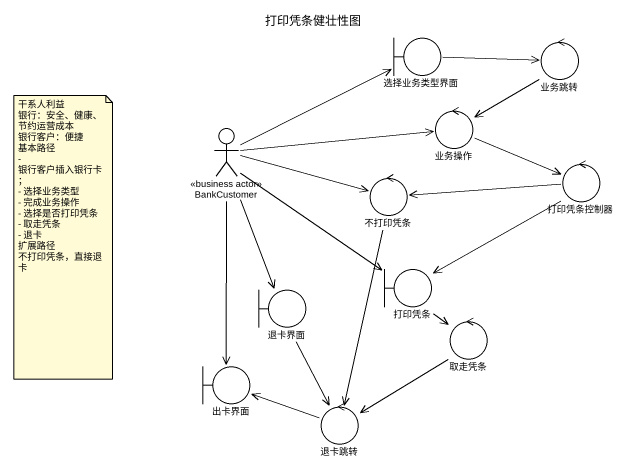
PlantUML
@startuml
title 打印凭条健壮性图
boundary 选择业务类型界面
control 业务跳转
actor BankCustomer <<business actor>>
control 业务操作
control 打印凭条控制器
control 不打印凭条
boundary 打印凭条
boundary 退卡界面
control 取走凭条
boundary 出卡界面
control 退卡跳转
选择业务类型界面 -right-> 业务跳转
业务跳转 --> 业务操作
BankCustomer -right-> 选择业务类型界面
BankCustomer -right-> 业务操作
BankCustomer -right-> 不打印凭条
BankCustomer --> 打印凭条
BankCustomer --> 退卡界面
BankCustomer --> 出卡界面
业务操作 -right-> 打印凭条控制器
打印凭条控制器 -left-> 不打印凭条
打印凭条控制器 --> 打印凭条
不打印凭条 --> 退卡跳转
打印凭条 --> 取走凭条
退卡界面 --> 退卡跳转
取走凭条 --> 退卡跳转
退卡跳转 -left-> 出卡界面
note as N1
  干系人利益
  银行：安全、健康、节约运营成本
  银行客户：便捷
  基本路径
  - 银行客户插入银行卡；
  - 选择业务类型
  - 完成业务操作
  - 选择是否打印凭条
  - 取走凭条
  - 退卡
  扩展路径
  不打印凭条，直接退卡
end note
@enduml
